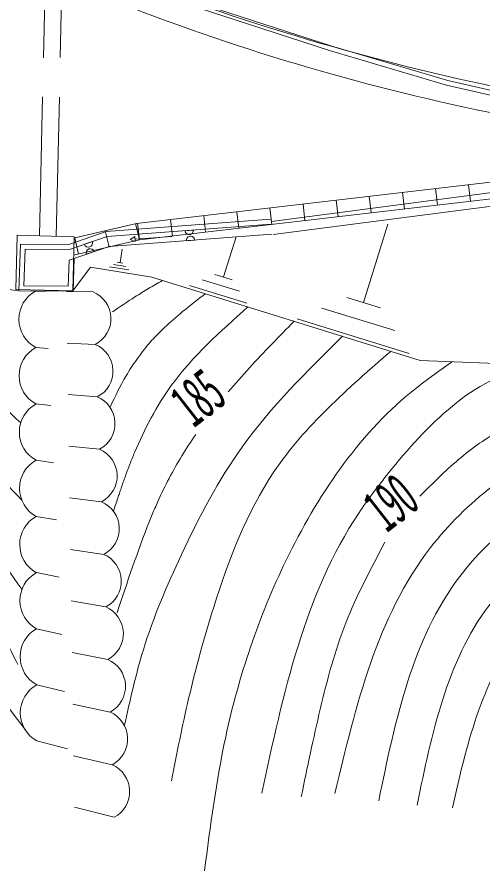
# Model space of a CAD drawing. Units: millimetres, scale not verified. Extents: x 40000 to 680000, y 20000 to 380000.
# Drawn here: x 392704 to 406653, y 247500 to 273084 of the extents above; entities that cross this region are included whole.
import ezdxf
from ezdxf.enums import TextEntityAlignment as Align

# ---------------------------------------------------------------- set-up
doc = ezdxf.new("R2010")
doc.units = ezdxf.units.MM
doc.header["$LTSCALE"] = 1000
doc.linetypes.add('CHAIN', pattern=[18.5, 12, -1.5, 3.5, -1.5])
doc.linetypes.add('DASHED', pattern=[7.5, 6, -1.5])
for name, color, linetype, lineweight in [('M-BGD', 7, 'Continuous', 13), ('M-BGD-OTRS1', 7, 'DASHED', 13), ('M-BMK', 2, 'CHAIN', 13)]:
    doc.layers.add(name, color=color, linetype=linetype, lineweight=lineweight)
doc.styles.add('ＭＳ ゴシック', font='')
doc.styles.get('ＭＳ ゴシック').set_extended_font_data('MS Gothic')

msp = doc.modelspace()

# ---------------------------------------------------------------- linework, layer by layer
at = {"layer": 'M-BGD'}
for p, q in [((400321, 266960), (444783, 272780)), ((400373, 266564), (444835, 272383)), ((357281, 269187), (392755, 264882)), ((405233, 267944), (405291, 267447)), ((406225, 268060), (406283, 267563)), ((403250, 267713), (403308, 267216)), ((404242, 267829), (404300, 267332)), ((400276, 267366), (400334, 266870)), ((401267, 267482), (401325, 266985)), ((402259, 267597), (402317, 267101)), ((398293, 267135), (398351, 266638)), ((399284, 267251), (399342, 266754)), ((395376, 266655), (400298, 267024)), ((395406, 266507), (400310, 266874)), ((396254, 266894), (396368, 266407)), ((396310, 266904), (396368, 266407)), ((397301, 267020), (397359, 266523)), ((403810, 266879), (403082, 264531)), ((394252, 266274), (395376, 266655)), ((395344, 266682), (395458, 266195)), ((397982, 266700), (397733, 266681)), ((394276, 266123), (395406, 266507)), ((394435, 266470), (394548, 265984)), ((394723, 266275), (394960, 266355)), ((395466, 266211), (400332, 266575)), ((400332, 266575), (395466, 266211)), ((396235, 266507), (396090, 266422)), ((396090, 266422), (396245, 266358)), ((396245, 266358), (396235, 266507)), ((397338, 266507), (396240, 266433)), ((397774, 266383), (398024, 266402)), ((399260, 266496), (398889, 265297)), ((392807, 266282), (392755, 264882)), ((392807, 266282), (394252, 266274)), ((392951, 266131), (392911, 265031)), ((392951, 266131), (394276, 266123)), ((394265, 265803), (395466, 266211)), ((395853, 266125), (395788, 265725)), ((394417, 265854), (394380, 264873)), ((395014, 266057), (394777, 265977)), ((394265, 265803), (394236, 265024)), ((394906, 265593), (394370, 264877)), ((396744, 265288), (394906, 265593)), ((396046, 265508), (395473, 265599)), ((395963, 265611), (395588, 265671)), ((395874, 265712), (395702, 265738)), ((399147, 265215), (398629, 265375)), ((399367, 264867), (398250, 265210)), ((392755, 264882), (394380, 264873)), ((392911, 265031), (394236, 265024)), ((393551, 264871), (393255, 264875)), ((393551, 264871), (393255, 264875)), ((394181, 264861), (394983, 264847)), ((394181, 264861), (394983, 264847)), ((399586, 264514), (397870, 265045)), ((403586, 264376), (402578, 264686)), ((404015, 263690), (401834, 264366)), ((404444, 263004), (401090, 264046)), ((395045, 263277), (394205, 263315)), ((395045, 263277), (394205, 263315)), ((393261, 263181), (393633, 263157)), ((393261, 263181), (393633, 263157)), ((395108, 261705), (394229, 261770)), ((395108, 261705), (394229, 261770)), ((393267, 261491), (393716, 261443)), ((393267, 261491), (393716, 261443)), ((395171, 260132), (394253, 260225)), ((395171, 260132), (394253, 260225)), ((393272, 259804), (393798, 259729)), ((393272, 259804), (393798, 259729)), ((395234, 258559), (394277, 258679)), ((395234, 258559), (394277, 258679)), ((393277, 258119), (393880, 258015)), ((393277, 258119), (393880, 258015)), ((395297, 256985), (394301, 257134)), ((395297, 256985), (394301, 257134)), ((393281, 256437), (393963, 256302)), ((393281, 256437), (393963, 256302)), ((395361, 255411), (394325, 255589)), ((395361, 255411), (394325, 255589)), ((393286, 254756), (394045, 254588)), ((393286, 254756), (394045, 254588)), ((395425, 253835), (394349, 254043)), ((395425, 253835), (394349, 254043)), ((393291, 253077), (394127, 252874)), ((393291, 253077), (394127, 252874)), ((395488, 252260), (394373, 252498)), ((395488, 252260), (394373, 252498)), ((393296, 251399), (394210, 251160)), ((393296, 251399), (394210, 251160)), ((395552, 250683), (394397, 250953)), ((395552, 250683), (394397, 250953)), ((395616, 249106), (394421, 249407)), ((395616, 249106), (394421, 249407))]:
    msp.add_line(p, q, dxfattribs=at)
for points in [[(440294, 272688), (424224, 270609), (418471, 269835), (416282, 269668), (413035, 269865), (409137, 270379), (405605, 271185), (402104, 272226), (397748, 273644), (393611, 275185), (365762, 286569), (348772, 293414), (333104, 299550), (328105, 301476), (323401, 303144), (319199, 304432), (314392, 305385), (309487, 305898), (306940, 306004)], [(440313, 272540), (424243, 270461), (418486, 269686), (416283, 269517), (413021, 269715), (409111, 270231), (405566, 271040), (402059, 272083), (397698, 273502), (393556, 275046), (365706, 286430), (348716, 293275), (333050, 299410), (328053, 301335), (323354, 303002), (319162, 304286), (314370, 305236), (309476, 305748), (306934, 305854)], [(394435, 266470), (396282, 266901), (424072, 270140)], [(394398, 265949), (396368, 266407), (424130, 269643)], [(422118, 265618), (416269, 264137), (408068, 262666), (404771, 262795), (396744, 265288)]]:
    msp.add_lwpolyline(points, dxfattribs=at)
msp.add_lwpolyline([(392704, 266548), (394412, 266504), (394370, 264877), (392662, 264921)], close=True, dxfattribs=at)
for centre, radius, start, end in [((421795, 341174), 71719, 245.71244, 265.59153), ((420449, 336511), 67666, 245.18123, 265.30547), ((397858, 266691), 125, 184.2794, 4.2797), ((394841, 266315), 125, 198.76, 18.76), ((397899, 266393), 125, 4.2794, 184.2798), ((394896, 266017), 125, 18.7608, 198.7592), ((393727, 264030), 968, 119.1506, 241.2711), ((393727, 264030), 968, 119.1506, 241.2711), ((394646, 264047), 868, 297.4074, 67.1322), ((394646, 264047), 868, 297.4074, 67.1322), ((394706, 262476), 869, 297.5025, 67.0616), ((394706, 262476), 869, 297.5025, 67.0616), ((393730, 262337), 965, 119.0692, 241.3004), ((393730, 262337), 965, 119.0692, 241.3004), ((393735, 260648), 963, 119.0547, 241.2887), ((393735, 260648), 963, 119.0547, 241.2887), ((394767, 260904), 870, 297.6078, 66.9761), ((394767, 260904), 870, 297.6078, 66.9761), ((394829, 259331), 872, 297.721, 66.8787), ((394829, 259331), 872, 297.721, 66.8787), ((393739, 258963), 962, 119.0816, 241.2506), ((393739, 258963), 962, 119.0816, 241.2506), ((394890, 257757), 873, 297.8403, 66.7718), ((394890, 257757), 873, 297.8403, 66.7718), ((393745, 257279), 962, 119.1339, 241.196), ((393745, 257279), 962, 119.1339, 241.196), ((394951, 256183), 874, 297.9642, 66.6574), ((394951, 256183), 874, 297.9642, 66.6574), ((393750, 255598), 961, 119.2012, 241.1315), ((393750, 255598), 961, 119.2012, 241.1315), ((395012, 254608), 875, 298.0914, 66.5373), ((395012, 254608), 875, 298.0914, 66.5373), ((393756, 253918), 961, 119.2769, 241.0614), ((393756, 253918), 961, 119.2769, 241.0614), ((395074, 253032), 877, 298.2209, 66.4129), ((395074, 253032), 877, 298.2209, 66.4129), ((393762, 252239), 961, 119.3567, 240.9886), ((393762, 252239), 961, 119.3567, 240.9886), ((395135, 251456), 878, 298.3517, 66.2854), ((395135, 251456), 878, 298.3517, 66.2854), ((395197, 249879), 879, 298.4832, 66.1558), ((395197, 249879), 879, 298.4832, 66.1558)]:
    msp.add_arc(centre, radius, start, end, dxfattribs=at)
for points, knots in [([(400029, 249830), (400673, 252810), (401317, 255790), (402933, 258220), (403207, 258631), (403509, 259027), (403830, 259426), (404969, 260839), (406361, 262294), (408094, 262610), (408282, 262645), (408474, 262665), (408665, 262689), (411355, 263013), (413998, 263784), (416674, 263867), (418080, 263911), (419496, 263765), (420925, 263729), (422549, 263689), (424192, 263791), (425750, 263440), (427604, 263023), (429339, 261964), (431160, 261488), (435091, 260458), (439422, 262139), (443536, 262537), (445007, 262679), (446450, 262657), (447974, 262343), (449921, 261940), (451999, 261059), (453622, 261748), (455244, 262436), (456412, 264691), (458186, 265122), (458770, 265264), (459419, 265209), (460052, 265227), (460878, 265252), (461676, 265403), (462473, 265555)], [0, 0, 0, 0, 1, 1, 1, 2, 2, 2, 3, 3, 3, 4, 4, 4, 5, 5, 5, 6, 6, 6, 7, 7, 7, 8, 8, 8, 9, 9, 9, 10, 10, 10, 11, 11, 11, 12, 12, 12, 13, 13, 13, 14, 14, 14, 14]), ([(397057, 265191), (396918, 265112), (396779, 265032), (396642, 264950), (396505, 264869), (396369, 264785), (396234, 264699), (396005, 264553), (395781, 264400), (395557, 264247)], [0, 0, 0, 0, 1, 1, 1, 2, 2, 2, 3, 3, 3, 3]), ([(398337, 264794), (397940, 264485), (397543, 264176), (397175, 263835), (397114, 263778), (397053, 263720), (396994, 263661), (396934, 263602), (396876, 263542), (396818, 263481), (396761, 263420), (396705, 263358), (396650, 263295), (396522, 263146), (396402, 262989), (396289, 262828), (396175, 262667), (396068, 262502), (395969, 262332), (395796, 262036), (395647, 261727), (395498, 261418)], [0, 0, 0, 0, 1, 1, 1, 2, 2, 2, 3, 3, 3, 4, 4, 4, 5, 5, 5, 6, 6, 6, 7, 7, 7, 7]), ([(392963, 251706), (392211, 252712), (391459, 253717), (390766, 254766), (390182, 255649), (389639, 256564), (388971, 257382), (388351, 258140), (387623, 258815), (386836, 259405), (385815, 260170), (384694, 260792), (383526, 261306), (382423, 261792), (381279, 262181), (380109, 262454), (378575, 262812), (376999, 262970), (375424, 263087), (373079, 263262), (370738, 263349), (368401, 263537), (366962, 263652), (365524, 263806), (364085, 263937), (362223, 264107), (360357, 264240), (358492, 264373)], [0, 0, 0, 0, 1, 1, 1, 2, 2, 2, 3, 3, 3, 4, 4, 4, 5, 5, 5, 6, 6, 6, 7, 7, 7, 8, 8, 8, 9, 9, 9, 9]), ([(399618, 264397), (398791, 263661), (397963, 262925), (397321, 262040), (396876, 261426), (396519, 260740), (396223, 260037), (396174, 259920), (396126, 259802), (396080, 259684), (396034, 259565), (395990, 259446), (395946, 259327), (395903, 259207), (395860, 259087), (395819, 258967), (395802, 258918), (395786, 258868), (395770, 258819), (395753, 258770), (395737, 258720), (395721, 258671), (395676, 258538), (395629, 258405), (395583, 258273)], [0, 0, 0, 0, 1, 1, 1, 2, 2, 2, 3, 3, 3, 4, 4, 4, 5, 5, 5, 6, 6, 6, 7, 7, 7, 8, 8, 8, 8]), ([(392845, 258609), (392152, 259332), (391459, 260056), (390720, 260743), (390178, 261247), (389612, 261732), (388977, 262102), (388573, 262338), (388142, 262527), (387714, 262724), (387274, 262926), (386839, 263136), (386388, 263303), (385764, 263534), (385111, 263683), (384458, 263831)], [0, 0, 0, 0, 1, 1, 1, 2, 2, 2, 3, 3, 3, 4, 4, 4, 5, 5, 5, 5]), ([(400997, 263968), (400772, 263739), (400548, 263509), (400324, 263278), (400101, 263047), (399880, 262814), (399663, 262577), (399447, 262339), (399236, 262096), (399026, 261854)], [0, 0, 0, 0, 1, 1, 1, 2, 2, 2, 3, 3, 3, 3]), ([(402219, 249817), (402850, 252464), (403481, 255112), (405086, 257191), (406138, 258553), (407607, 259671), (409187, 260359), (412435, 261774), (416147, 261370), (419802, 261310), (421985, 261275), (424148, 261362), (426139, 260690), (428107, 260026), (429907, 258620), (431955, 258283), (432607, 258175), (433284, 258177), (433958, 258193), (435523, 258230), (437067, 258349), (438603, 258554), (441966, 259001), (445292, 259859), (448754, 259522), (450462, 259356), (452203, 258900), (453776, 259256), (455279, 259596), (456628, 260677), (458128, 261292), (459438, 261828), (460863, 262009), (462275, 261943), (464156, 261855), (466014, 261330), (467632, 260343), (469931, 258941), (471744, 256604), (474273, 255979), (474732, 255865), (475214, 255808), (475695, 255741), (477916, 255430), (480101, 254899), (482293, 254820), (484324, 254746), (486360, 255060), (488446, 255321), (490448, 255572), (492496, 255774), (494227, 256626), (496748, 257867), (498594, 260488), (501070, 261893), (504486, 263832), (509100, 263456), (512980, 262099), (515831, 261103), (518286, 259577), (520740, 258051)], [0, 0, 0, 0, 1, 1, 1, 2, 2, 2, 3, 3, 3, 4, 4, 4, 5, 5, 5, 6, 6, 6, 7, 7, 7, 8, 8, 8, 9, 9, 9, 10, 10, 10, 11, 11, 11, 12, 12, 12, 13, 13, 13, 14, 14, 14, 15, 15, 15, 16, 16, 16, 17, 17, 17, 18, 18, 18, 19, 19, 19, 20, 20, 20, 20]), ([(404767, 258727), (405141, 259106), (405516, 259484), (405923, 259826), (406330, 260168), (406769, 260473), (407224, 260749), (407680, 261026), (408152, 261274), (408641, 261485), (408977, 261630), (409320, 261757), (409669, 261870), (410017, 261983), (410370, 262080), (410727, 262163), (411084, 262246), (411444, 262314), (411805, 262371), (414052, 262727), (416355, 262652), (418629, 262566), (419138, 262547), (419647, 262527), (420158, 262517), (422097, 262475), (424080, 262560), (425944, 262065), (427854, 261558), (429640, 260444), (431487, 259915), (436863, 258375), (442761, 261787), (448760, 260902), (450515, 260643), (452278, 260017), (453800, 260437), (455302, 260851), (456569, 262284), (458077, 263015), (459634, 263771), (461449, 263778), (463180, 263753), (463568, 263747), (463952, 263739), (464336, 263732)], [0, 0, 0, 0, 1, 1, 1, 2, 2, 2, 3, 3, 3, 4, 4, 4, 5, 5, 5, 6, 6, 6, 7, 7, 7, 8, 8, 8, 9, 9, 9, 10, 10, 10, 11, 11, 11, 12, 12, 12, 13, 13, 13, 14, 14, 14, 15, 15, 15, 15]), ([(392843, 255938), (392238, 256802), (391633, 257666), (390991, 258511), (390463, 259206), (389911, 259888), (389254, 260455), (388771, 260871), (388233, 261225), (387674, 261540), (387012, 261912), (386323, 262231), (385612, 262489), (384991, 262715), (384353, 262895), (383723, 263097), (383152, 263280), (382587, 263481), (382021, 263681)], [0, 0, 0, 0, 1, 1, 1, 2, 2, 2, 3, 3, 3, 4, 4, 4, 5, 5, 5, 6, 6, 6, 6]), ([(392812, 260925), (392461, 261253), (392110, 261581), (391743, 261898), (391303, 262278), (390841, 262641), (390333, 262911), (389623, 263289), (388824, 263484), (388026, 263679)], [0, 0, 0, 0, 1, 1, 1, 2, 2, 2, 3, 3, 3, 3]), ([(402444, 263518), (401380, 262467), (400317, 261416), (399454, 260214), (398734, 259211), (398154, 258105), (397626, 256978), (397189, 256047), (396787, 255102), (396486, 254126), (396256, 253376), (396085, 252607), (395914, 251839)], [0, 0, 0, 0, 1, 1, 1, 2, 2, 2, 3, 3, 3, 4, 4, 4, 4]), ([(403891, 263068), (402606, 261951), (401321, 260833), (400395, 259455), (399579, 258240), (399041, 256822), (398593, 255403), (398307, 254495), (398057, 253586), (397842, 252666), (397652, 251850), (397489, 251025), (397326, 250200)], [0, 0, 0, 0, 1, 1, 1, 2, 2, 2, 3, 3, 3, 4, 4, 4, 4]), ([(405734, 262757), (405316, 262463), (404899, 262169), (404506, 261846), (402893, 260521), (401686, 258715), (400763, 256811), (399939, 255112), (399342, 253335), (398951, 251514), (398667, 250191), (398492, 248845), (398318, 247500)], [0, 0, 0, 0, 1, 1, 1, 2, 2, 2, 3, 3, 3, 4, 4, 4, 4]), ([(398053, 260581), (397911, 260367), (397770, 260152), (397636, 259933), (397502, 259713), (397376, 259489), (397257, 259262), (397137, 259034), (397023, 258804), (396918, 258569), (396889, 258504), (396861, 258439), (396833, 258373), (396805, 258308), (396777, 258242), (396750, 258176), (396723, 258110), (396696, 258044), (396670, 257978), (396312, 257075), (396004, 256153), (395697, 255231)], [0, 0, 0, 0, 1, 1, 1, 2, 2, 2, 3, 3, 3, 4, 4, 4, 5, 5, 5, 6, 6, 6, 7, 7, 7, 7]), ([(403533, 249602), (404033, 252016), (404532, 254431), (405958, 256317), (406911, 257577), (408278, 258601), (409733, 259233), (412868, 260595), (416414, 260140), (419973, 260113), (422192, 260095), (424417, 260245), (426333, 259315), (427874, 258568), (429216, 257123), (430889, 256906), (431233, 256862), (431590, 256869), (431946, 256879), (434713, 256958), (437422, 257199), (440129, 257528), (442979, 257874), (445825, 258317), (448749, 258142), (450441, 258041), (452160, 257733), (453751, 258075), (455315, 258411), (456757, 259376), (458318, 259900), (459382, 260258), (460501, 260410), (461630, 260420), (463474, 260436), (465344, 260071), (466986, 259270), (469917, 257840), (472118, 255018), (475140, 253860), (475650, 253664), (476185, 253516), (476719, 253368)], [0, 0, 0, 0, 1, 1, 1, 2, 2, 2, 3, 3, 3, 4, 4, 4, 5, 5, 5, 6, 6, 6, 7, 7, 7, 8, 8, 8, 9, 9, 9, 10, 10, 10, 11, 11, 11, 12, 12, 12, 13, 13, 13, 14, 14, 14, 14]), ([(404683, 249472), (405125, 251619), (405567, 253766), (406830, 255442), (407697, 256594), (408952, 257524), (410279, 258107), (413294, 259432), (416684, 258970), (420144, 258915), (422401, 258879), (424688, 259015), (426528, 257940), (427648, 257285), (428603, 256181), (429805, 255767), (430609, 255490), (431524, 255521), (432428, 255571), (438050, 255882), (443249, 256909), (448744, 256762), (450418, 256717), (452120, 256563), (453726, 256894), (455353, 257229), (456883, 258060), (458508, 258509), (459315, 258732), (460145, 258861), (460984, 258897), (462761, 258976), (464577, 258642), (466212, 257976), (468958, 256858), (471195, 254803), (473432, 252747)], [0, 0, 0, 0, 1, 1, 1, 2, 2, 2, 3, 3, 3, 4, 4, 4, 5, 5, 5, 6, 6, 6, 7, 7, 7, 8, 8, 8, 9, 9, 9, 10, 10, 10, 11, 11, 11, 12, 12, 12, 12]), ([(392727, 253683), (392390, 254355), (392053, 255027), (391667, 255675), (391295, 256300), (390877, 256903), (390400, 257450), (389885, 258040), (389301, 258566), (388717, 259092)], [0, 0, 0, 0, 1, 1, 1, 2, 2, 2, 3, 3, 3, 3]), ([(405738, 249394), (406167, 251252), (406595, 253111), (407701, 254568), (408491, 255607), (409625, 256442), (410826, 256982), (413719, 258282), (416995, 257865), (420314, 257717), (422572, 257616), (424849, 257640), (426675, 256524), (427724, 255884), (428623, 254867), (429744, 254430), (430646, 254078), (431691, 254100), (432721, 254145), (438256, 254383), (443376, 255241), (448738, 255382), (450399, 255425), (452082, 255400), (453702, 255713), (455391, 256040), (457010, 256734), (458697, 257117), (459237, 257240), (459784, 257331), (460339, 257375), (462036, 257510), (463802, 257209), (465361, 256549), (467825, 255507), (469775, 253570), (471725, 251634)], [0, 0, 0, 0, 1, 1, 1, 2, 2, 2, 3, 3, 3, 4, 4, 4, 5, 5, 5, 6, 6, 6, 7, 7, 7, 8, 8, 8, 9, 9, 9, 10, 10, 10, 11, 11, 11, 12, 12, 12, 12]), ([(401213, 249717), (401394, 250596), (401576, 251474), (401782, 252350), (401988, 253225), (402220, 254097), (402547, 254931), (402874, 255763), (403296, 256557), (403719, 257350)], [0, 0, 0, 0, 1, 1, 1, 2, 2, 2, 3, 3, 3, 3])]:
    msp.add_open_spline(points, degree=3, knots=knots, dxfattribs=at)
at = {"layer": 'M-BGD-OTRS1'}
for p, q in [((393581, 275473), (393497, 271864)), ((394081, 275503), (393997, 271871)), ((393470, 270691), (393373, 266531)), ((393970, 270688), (393873, 266518))]:
    msp.add_line(p, q, dxfattribs=at)
at = {"layer": 'M-BMK'}
msp.add_arc((421233, 345985), 73255, 255.50094, 277.67937, dxfattribs=at)

# ---------------------------------------------------------------- texts
at = {"layer": 'M-BGD', "style": 'ＭＳ ゴシック', "width": 0.5}
for s, p in [('185', (398236, 260442)), ('190', (404013, 257299))]:
    msp.add_text(s, height=1320, rotation=38, dxfattribs=at).set_placement(p, align=Align.BOTTOM_LEFT)

doc.saveas('drawing.dxf')
